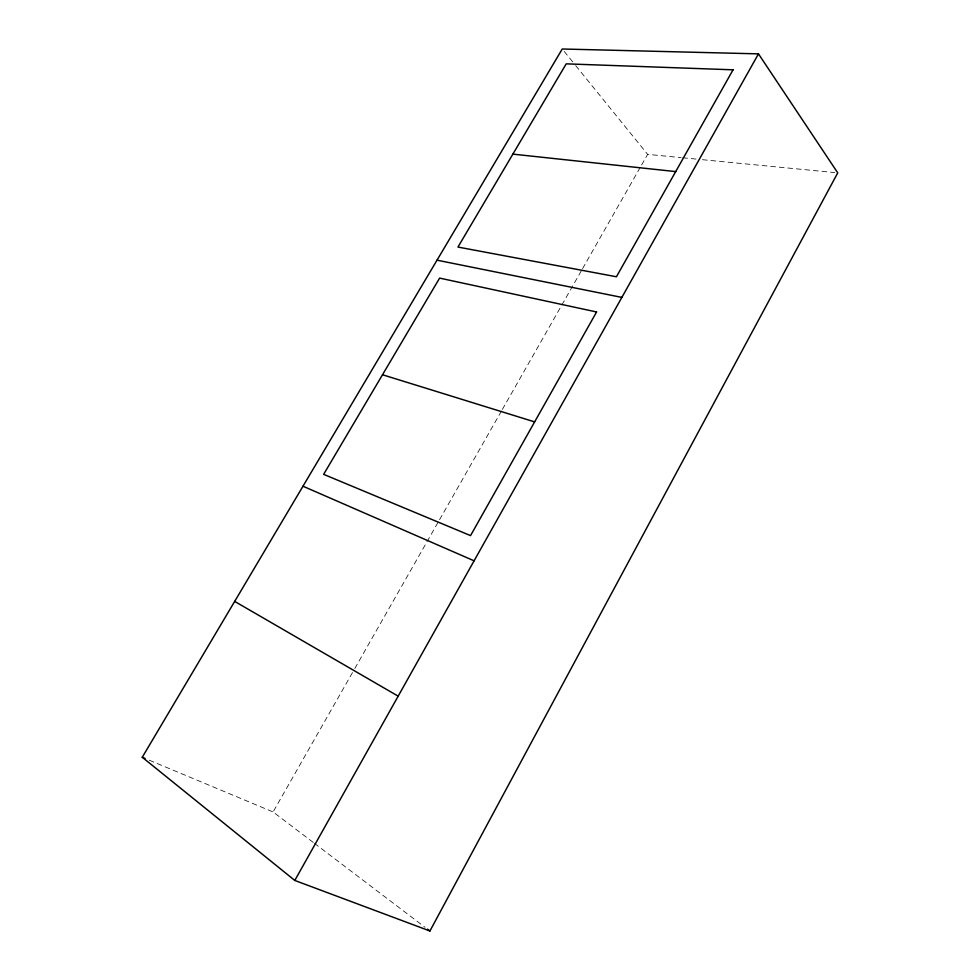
<?xml version="1.0" encoding="UTF-8"?>
<svg xmlns="http://www.w3.org/2000/svg" width="980" height="980" viewBox="0 0 980 980"><rect width="100%" height="100%" fill="white"/><g stroke="black" fill="none" stroke-linecap="round" stroke-linejoin="round"><path stroke-width="0.73" stroke-dasharray="4.9 3.68" d="M313.22 842.408L273.089 811.955L354.062 669.806M354.809 668.483L438.807 521.017M439.555 519.694L501.613 410.755M502.36 409.42L581.814 269.941M582.573 268.606L640.834 166.318M641.594 164.983L647.645 154.362L681.1 157.609M682.619 157.768L696.302 159.091M702.391 159.691L834.691 172.566M149.291 760.198L273.089 811.955M314.433 843.327L425.063 927.313M564.174 51.364L574.733 64.386M575.689 65.574L647.645 154.362"/><path stroke-width="1.47" d="M429.926 931L837.741 172.86L758.471 53.863L562.251 49L142.259 757.258L294.796 880.444L429.926 931L427.501 929.15M294.796 880.444L758.471 53.863M512.871 154.13L675.71 171.598M437.031 260.178L621.859 297.406M382.494 374.752L534.639 421.89M142.259 757.258L145.077 758.434M302.992 486.215L474.087 560.817M234.686 601.402L398.174 696.155M596.587 311.971L470.547 535.607L323.645 474.345L439.616 278.1L596.587 311.971M733.064 69.813L616.432 276.764L457.954 247.058L566.22 63.847L733.064 69.813"/></g></svg>
